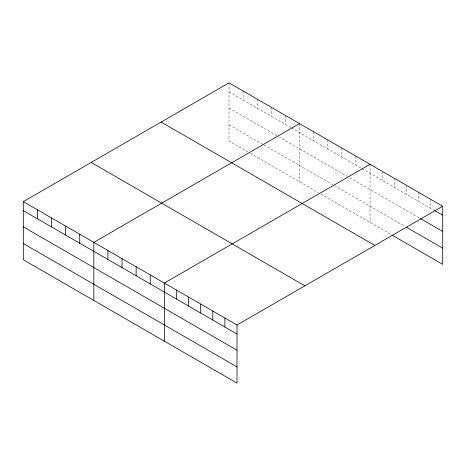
<?xml version="1.0" encoding="UTF-8"?>
<svg xmlns="http://www.w3.org/2000/svg" width="466" height="466" viewBox="0 0 466 466"><rect width="100%" height="100%" fill="white"/><g stroke="black" fill="none" stroke-linecap="round" stroke-linejoin="round"><path stroke-width="0.35" stroke-dasharray="2.33 1.75" d="M228.998 91.878L290.935 127.632M291.547 127.987L361.459 168.348M362.07 168.704L434.225 210.358M228.998 108.083L278.056 136.404M278.674 136.759L347.351 176.41M349.809 177.826L419.691 218.175M228.998 124.777L263.342 144.606M263.954 144.955L333.86 185.317M334.477 185.672L405.158 226.482M248.011 151.957L228.998 140.982L228.998 82.878M250.463 153.372L318.534 192.674M320.987 194.089L391.236 234.648M430.59 199.267L430.59 208.261M418.48 192.272L418.48 201.271M406.369 185.282L406.369 194.281M394.259 178.292L394.259 187.285M382.149 171.302L382.149 180.295M370.045 164.312L370.045 222.41M355.937 156.168L355.937 165.162M341.834 148.025L341.834 157.019M327.732 139.882L327.732 148.875M313.624 131.738L313.624 140.732M299.522 123.595L299.522 181.699M285.419 115.451L285.419 124.445M271.311 107.308L271.311 116.302M257.209 99.165L257.209 108.159M243.106 91.021L243.106 100.015"/><path stroke-width="0.7" d="M237.002 350.216L237.002 325.018L23.3 201.638L23.3 259.743L237.002 383.122L237.002 350.216L23.3 226.843M23.3 201.638L228.998 82.878L442.7 206.257L442.7 264.362L391.842 234.998M299.522 123.595L93.823 242.355L93.823 300.459M370.045 164.312L164.341 283.072L164.341 341.17M237.002 325.018L442.7 206.257M434.83 210.708L442.7 215.251M420.297 218.525L442.7 231.456M406.369 227.181L442.7 248.157M161.12 122.069L374.821 245.448M91.179 162.448L304.88 285.827M23.3 210.638L237.002 334.011M23.3 243.537L237.002 366.917M224.892 318.028L224.892 327.021M212.781 311.038L212.781 320.031M200.671 304.042L200.671 313.041M188.561 297.052L188.561 306.046M176.451 290.062L176.451 299.055M150.238 274.928L150.238 283.922M136.13 266.785L136.13 275.779M122.028 258.642L122.028 267.635M107.926 250.498L107.926 259.492M79.715 234.212L79.715 243.205M65.613 226.068L65.613 235.062M51.51 217.925L51.51 226.919M37.402 209.782L37.402 218.775"/></g></svg>
